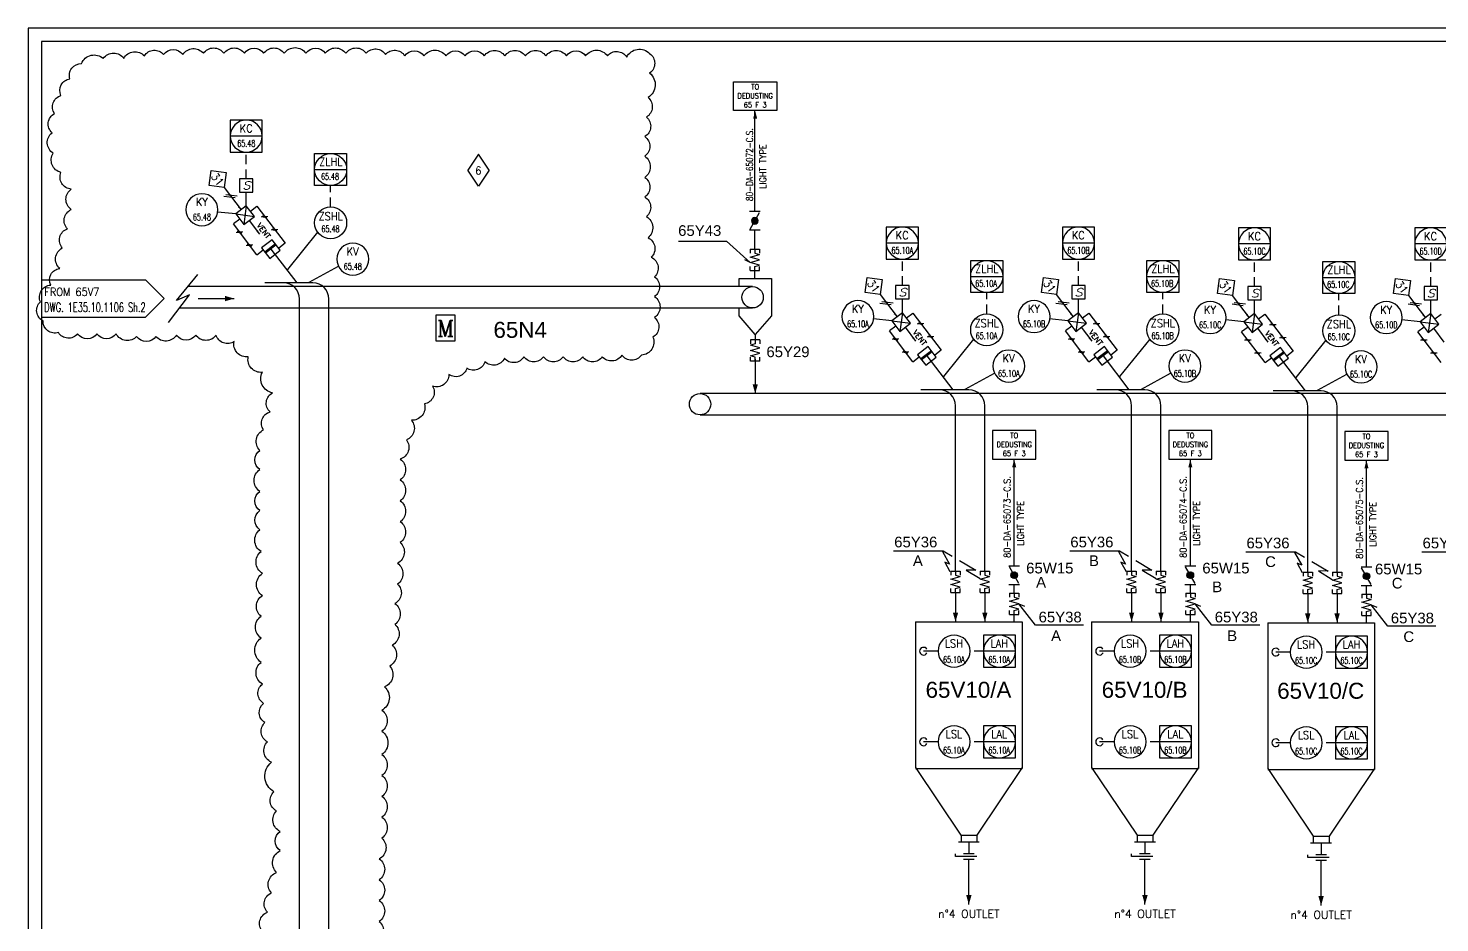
# Model space of a CAD drawing. Extents: x 128 to 230, y 0 to 68.
# Drawn here: x 128.5 to 181.4, y 34.2 to 67.7 of the extents above; entities that cross this region are included whole.
import ezdxf
from ezdxf.enums import TextEntityAlignment as Align

# ---------------------------------------------------------------- set-up
doc = ezdxf.new("R2010")
doc.units = 0
doc.header["$LTSCALE"] = 0.5
doc.header["$MEASUREMENT"] = 0
doc.linetypes.add('TRATT2', pattern=[1.1, 0.7, -0.4])
doc.layers.get('0').update_dxf_attribs({"linetype": 'CONTINUOUS'})
for name, color, linetype in [('GREEN', 92, 'CONTINUOUS'), ('NUVOLA', 6, 'CONTINUOUS'), ('RED', 1, 'CONTINUOUS'), ('S', 7, 'CONTINUOUS'), ('TRATT2', 5, 'TRATT2'), ('Y', 92, 'CONTINUOUS')]:
    doc.layers.add(name, color=color, linetype=linetype)
doc.styles.add('A6', font='arial.ttf', dxfattribs={"height": 0.6})
doc.styles.add('C3', font='COMPLEX', dxfattribs={"height": 0.3})
doc.styles.add('C6', font='COMPLEX', dxfattribs={"height": 0.6})
doc.styles.add('S', font='ITALIC', dxfattribs={"height": 6})
doc.styles.add('S15', font='SIMPLEX', dxfattribs={"width": 0.9, "height": 0.15})
doc.styles.add('S2', font='SIMPLEX', dxfattribs={"height": 0.2})
doc.styles.add('S25', font='SIMPLEX', dxfattribs={"width": 0.9, "height": 0.25})
doc.styles.add('S25S', font='SIMPLEX', dxfattribs={"width": 0.7, "height": 0.25})
doc.styles.add('S2S', font='SIMPLEX', dxfattribs={"width": 0.7, "height": 0.2})
doc.styles.add('S3', font='SIMPLEX', dxfattribs={"width": 0.9, "height": 0.3})
doc.styles.add('S35S', font='SIMPLEX', dxfattribs={"width": 0.6, "height": 0.35})

# ---------------------------------------------------------------- blocks, each defined once
blk = doc.blocks.new('STRUM0')
blk.add_circle((0, 0), 0.6)
at = {"style": 'S3', "width": 0.9}
blk.add_attdef('2', text='', height=0.3, dxfattribs=at).set_placement((0.005, 0.139), align=Align.CENTER)
at = {"layer": 'S', "style": 'S25', "width": 0.9}
blk.add_attdef('1', text='', height=0.25, dxfattribs=at).set_placement((0.005, -0.436), align=Align.CENTER)
blk = doc.blocks.new('STRUMC')
blk.add_line((-0.6, 0), (0.6, 0))
blk.add_lwpolyline([(-0.6, 0.6), (0.6, 0.6), (0.6, -0.6), (-0.6, -0.6), (-0.6, 0.6)])
blk.add_circle((0, 0), 0.6)
at = {"style": 'S2'}
for tag, p in [('3', (0.8, 0.4)), ('4', (0.8, 0.1))]:
    blk.add_attdef(tag, p, '', height=0.2, dxfattribs=at)
at = {"style": 'S3', "width": 0.9}
blk.add_attdef('2', text='', height=0.3, dxfattribs=at).set_placement((0.005, 0.139), align=Align.CENTER)
at = {"layer": 'S', "style": 'S25', "width": 0.9}
blk.add_attdef('1', text='', height=0.25, dxfattribs=at).set_placement((0.005, -0.436), align=Align.CENTER)
blk = doc.blocks.new('NOMEN', base_point=(35, 22))
for p, q in [((35, 22.8), (34.6, 22.4)), ((35.4, 22.4), (35, 22.8)), ((34.6, 22.4), (35, 22)), ((35, 22), (35.4, 22.4))]:
    blk.add_line(p, q)
at = {"style": 'S3', "width": 0.9}
blk.add_attdef('1', text='', height=0.3, dxfattribs=at).set_placement((35, 22.236), align=Align.CENTER)
blk = doc.blocks.new('COMPNEU', base_point=(32.45, 18.2))
for p, q in [((32.6, 18.35), (32.3, 18.05)), ((32.7, 18.35), (32.4, 18.05))]:
    blk.add_line(p, q)
blk = doc.blocks.new('FRECC1', base_point=(50.2, 51.5))
blk.add_solid([(50.2, 51.5), (50.5, 51.575), (50.5, 51.425)])
blk = doc.blocks.new('PRESA', base_point=(1.75, 0.1))
for p, q in [((1.5, 0.1), (1.5, 0.6)), ((1.5, 0.6), (2, 0.6)), ((2, 0.6), (2, 0.1)), ((2, 0.1), (1.5, 0.1))]:
    blk.add_line(p, q)
at = {"style": 'S', "width": 1.2}
blk.add_attdef('1', text='', height=0.3, dxfattribs=at).set_placement((1.75, 0.2), align=Align.CENTER)
blk = doc.blocks.new('FRECC2', base_point=(19.5, 44))
at = {"layer": 'RED'}
blk.add_solid([(19.5, 44), (19.85, 44.1), (19.85, 43.9)], dxfattribs=at)
blk = doc.blocks.new('*X5')
for p, q in [((12.778, 29.501), (12.903, 29.626)), ((12.782, 29.47), (12.934, 29.622)), ((12.786, 29.544), (12.86, 29.618)), ((12.792, 29.444), (12.96, 29.612)), ((12.806, 29.423), (12.981, 29.598)), ((12.823, 29.405), (12.999, 29.581)), ((12.844, 29.391), (13.013, 29.56)), ((12.87, 29.38), (13.023, 29.534)), ((12.9, 29.376), (13.028, 29.504)), ((12.942, 29.382), (13.022, 29.462))]:
    blk.add_line(p, q)
blk = doc.blocks.new('B', base_point=(54.6, 16))
at = {"layer": 'S'}
for p, q in [((54.6, 16.2), (54.6, 15.8)), ((54.641, 15.822), (55.265, 16.18)), ((55.3, 16.2), (55.3, 15.8))]:
    blk.add_line(p, q, dxfattribs=at)
blk.add_circle((54.953, 16.001), 0.125, dxfattribs=at)
blk.add_blockref('*X5', (42.05, -13.5), dxfattribs=at)
at = {"layer": 'S', "style": 'S2S', "width": 0.7}
for p in [(54.95, 16.3), (54.95, 15.5)]:
    blk.add_attdef('B', text='', height=0.2, dxfattribs=at).set_placement(p, align=Align.CENTER)
blk = doc.blocks.new('FLESS', base_point=(26.3, 5.675))
for p, q in [((25.5, 5.85), (25.65, 5.85)), ((25.5, 5.5), (25.5, 5.85)), ((25.65, 5.675), (25.7, 5.85)), ((25.7, 5.85), (25.8, 5.5)), ((25.8, 5.5), (25.9, 5.85)), ((25.9, 5.85), (26, 5.5)), ((26, 5.5), (26.1, 5.85)), ((26.15, 5.675), (26.1, 5.85)), ((26.3, 5.85), (26.15, 5.85)), ((26.3, 5.5), (26.3, 5.85)), ((25.5, 5.675), (25.65, 5.675)), ((25.5, 5.5), (25.65, 5.5)), ((26.3, 5.675), (26.15, 5.675)), ((26.3, 5.5), (26.15, 5.5))]:
    blk.add_line(p, q)
blk = doc.blocks.new('STRUM', base_point=(33, 38))
blk.add_circle((33, 38), 0.6)
at = {"width": 0.9}
for tag, height, style, p in [('2', 0.3, 'S3', (33, 38.1)), ('1', 0.25, 'S25', (33, 37.6))]:
    blk.add_attdef(tag, text='', height=height, dxfattribs=dict(at, style=style)).set_placement(p, align=Align.CENTER)
blk = doc.blocks.new('LINEA')
at = {"layer": 'S', "style": 'S25', "width": 0.9}
blk.add_attdef('LINE', (0, 0.14), '', height=0.25, dxfattribs=at)
blk = doc.blocks.new('MOTOR', base_point=(11.35, 51))
for p, q in [((11, 52), (11.7, 52)), ((11, 51), (11, 52)), ((11.7, 52), (11.7, 51)), ((11.7, 51), (11, 51))]:
    blk.add_line(p, q)
at = {"style": 'C6'}
blk.add_text('M', height=0.6, dxfattribs=at).set_placement((11.351, 51.18), align=Align.CENTER)
blk = doc.blocks.new('LOSAND')
for p, q in [((-4.6, 0.7), (-0.7, 0.7)), ((-4.6, 0.7), (-4.6, -0.7)), ((-0.7, 0.7), (0, 0)), ((0, 0), (-0.7, -0.7)), ((-4.6, -0.7), (-0.7, -0.7))]:
    blk.add_line(p, q)
at = {"layer": 'S'}
for tag, p, height, style, width in [('3', (-4.5, 0.1), 0.35, 'S35S', 0.5), ('1', (-4.5, 0.1), 0.3, 'S3', 0.9), ('4', (-4.5, -0.5), 0.35, 'S35S', 0.5), ('2', (-4.5, -0.5), 0.3, 'S3', 0.9)]:
    blk.add_attdef(tag, p, '', height=height, dxfattribs=dict(at, style=style, width=width))
blk = doc.blocks.new('REV')
at = {"layer": 'Y'}
for p, q in [((0, 0.6), (-0.4, 0)), ((0.4, 0), (0, 0.6)), ((0, -0.6), (-0.4, 0)), ((0.4, 0), (0, -0.6))]:
    blk.add_line(p, q, dxfattribs=at)
at = {"layer": 'Y', "color": 0, "style": 'S3', "width": 0.9}
blk.add_attdef('REV', text='', height=0.3, dxfattribs=at).set_placement((0, -0.162), align=Align.CENTER)

msp = doc.modelspace()

# ---------------------------------------------------------------- linework, layer by layer
for p, q in [((229.665, 67.7), (128.457, 67.7)), ((128.457, 67.7), (128.457, 0)), ((155.688, 60.825), (155.688, 64.611)), ((135.795, 61.725), (136.432, 60.89)), ((136.63, 61.042), (136.63, 61.556)), ((136.63, 61.042), (136.233, 60.738)), ((136.63, 61.042), (136.536, 60.341)), ((136.934, 60.644), (136.63, 61.042)), ((136.782, 60.843), (137.02, 61.025)), ((137.02, 61.025), (138.082, 59.633)), ((136.233, 60.738), (135.548, 60.807)), ((136.384, 60.54), (136.146, 60.358)), ((137.025, 59.205), (136.146, 60.358)), ((136.233, 60.738), (136.934, 60.644)), ((136.233, 60.738), (136.536, 60.341)), ((136.536, 60.341), (136.934, 60.644)), ((136.735, 60.492), (137.129, 59.976)), ((139.304, 60.053), (138.173, 58.652)), ((155.692, 59.411), (155.688, 60.125)), ((137.025, 59.205), (137.264, 59.387)), ((137.601, 59.769), (137.203, 59.466)), ((137.203, 59.466), (137.506, 59.069)), ((137.722, 59.61), (137.324, 59.307)), ((137.752, 59.571), (137.355, 59.267)), ((137.506, 59.069), (137.904, 59.372)), ((137.553, 59.419), (138.524, 58.147)), ((137.904, 59.372), (137.601, 59.769)), ((138.082, 59.633), (137.843, 59.451)), ((138.987, 58.177), (140.082, 58.773)), ((134.011, 57.493), (134.813, 58.468)), ((155.692, 58.311), (155.692, 58.686)), ((133.71, 56.664), (134.495, 57.702)), ((134.495, 57.702), (134.011, 57.493)), ((160.38, 57.714), (161.016, 56.879)), ((166.98, 57.714), (167.616, 56.879)), ((173.58, 57.678), (174.216, 56.843)), ((180.18, 57.678), (180.816, 56.843)), ((161.215, 57.031), (161.215, 57.545)), ((167.815, 57.031), (167.815, 57.545)), ((174.415, 56.995), (174.415, 57.509)), ((181.015, 56.995), (181.015, 57.509)), ((160.818, 56.728), (160.133, 56.796)), ((161.215, 57.031), (160.818, 56.728)), ((160.818, 56.728), (161.121, 56.33)), ((160.818, 56.728), (161.518, 56.633)), ((161.215, 57.031), (161.121, 56.33)), ((161.121, 56.33), (161.518, 56.633)), ((161.518, 56.633), (161.215, 57.031)), ((161.367, 56.832), (161.605, 57.014)), ((161.605, 57.014), (162.666, 55.622)), ((167.418, 56.728), (166.733, 56.796)), ((167.815, 57.031), (167.418, 56.728)), ((167.418, 56.728), (167.721, 56.33)), ((167.418, 56.728), (168.118, 56.633)), ((167.815, 57.031), (167.721, 56.33)), ((167.721, 56.33), (168.118, 56.633)), ((168.118, 56.633), (167.815, 57.031)), ((167.967, 56.832), (168.205, 57.014)), ((168.205, 57.014), (169.266, 55.622)), ((174.018, 56.692), (173.333, 56.76)), ((174.415, 56.995), (174.018, 56.692)), ((174.018, 56.692), (174.321, 56.294)), ((174.018, 56.692), (174.718, 56.597)), ((174.415, 56.995), (174.321, 56.294)), ((174.718, 56.597), (174.415, 56.995)), ((174.567, 56.796), (174.805, 56.978)), ((174.805, 56.978), (175.866, 55.587)), ((180.618, 56.692), (179.933, 56.76)), ((181.015, 56.995), (180.618, 56.692)), ((180.618, 56.692), (180.921, 56.294)), ((180.618, 56.692), (181.318, 56.597)), ((181.015, 56.995), (180.921, 56.294)), ((181.318, 56.597), (181.015, 56.995)), ((181.167, 56.796), (181.405, 56.978)), ((160.969, 56.529), (160.731, 56.347)), ((161.61, 55.194), (160.731, 56.347)), ((161.32, 56.482), (161.714, 55.965)), ((167.569, 56.529), (167.331, 56.347)), ((168.21, 55.194), (167.331, 56.347)), ((167.92, 56.482), (168.314, 55.965)), ((174.169, 56.493), (173.931, 56.311)), ((174.81, 55.158), (173.931, 56.311)), ((174.321, 56.294), (174.718, 56.597)), ((174.52, 56.446), (174.914, 55.929)), ((180.769, 56.493), (180.531, 56.311)), ((181.41, 55.158), (180.531, 56.311)), ((180.921, 56.294), (181.318, 56.597)), ((181.12, 56.446), (181.514, 55.929)), ((162.185, 55.759), (161.788, 55.455)), ((162.307, 55.6), (161.909, 55.296)), ((162.337, 55.56), (161.939, 55.257)), ((162.489, 55.361), (162.185, 55.759)), ((162.666, 55.622), (162.428, 55.441)), ((163.888, 56.042), (162.758, 54.641)), ((168.785, 55.759), (168.388, 55.455)), ((168.907, 55.6), (168.509, 55.296)), ((168.937, 55.56), (168.539, 55.257)), ((169.089, 55.361), (168.785, 55.759)), ((169.266, 55.622), (169.028, 55.441)), ((170.488, 56.042), (169.358, 54.641)), ((175.385, 55.723), (174.988, 55.419)), ((175.507, 55.564), (175.109, 55.26)), ((175.689, 55.325), (175.385, 55.723)), ((175.866, 55.587), (175.628, 55.405)), ((177.088, 56.006), (175.958, 54.605)), ((161.61, 55.194), (161.848, 55.376)), ((161.788, 55.455), (162.091, 55.058)), ((162.091, 55.058), (162.489, 55.361)), ((162.138, 55.408), (163.108, 54.136)), ((168.21, 55.194), (168.448, 55.376)), ((168.388, 55.455), (168.691, 55.058)), ((168.691, 55.058), (169.089, 55.361)), ((168.738, 55.408), (169.708, 54.136)), ((174.81, 55.158), (175.048, 55.34)), ((174.988, 55.419), (175.291, 55.022)), ((175.537, 55.524), (175.139, 55.221)), ((175.291, 55.022), (175.689, 55.325)), ((175.338, 55.372), (176.308, 54.1)), ((163.572, 54.166), (164.667, 54.762)), ((170.172, 54.166), (171.267, 54.762)), ((176.772, 54.13), (177.867, 54.726)), ((165.408, 47.536), (165.408, 51.536)), ((172.008, 47.536), (172.008, 51.536)), ((178.608, 47.5), (178.608, 51.5)), ((165.408, 46.516), (165.408, 46.836)), ((172.008, 46.516), (172.008, 46.836)), ((178.608, 46.48), (178.608, 46.8)), ((165.408, 45.416), (165.408, 45.791)), ((172.008, 45.416), (172.008, 45.791)), ((178.608, 45.38), (178.608, 45.755)), ((162.553, 44.336), (162.008, 44.336)), ((169.153, 44.336), (168.608, 44.336)), ((175.753, 44.3), (175.208, 44.3)), ((162.553, 40.936), (162.008, 40.936)), ((169.153, 40.936), (168.608, 40.936)), ((175.753, 40.9), (175.208, 40.9)), ((163.208, 36.636), (163.208, 36.736)), ((164.008, 36.636), (163.208, 36.636)), ((163.908, 36.736), (163.508, 36.736)), ((163.508, 36.536), (163.908, 36.536)), ((169.808, 36.636), (169.808, 36.736)), ((170.608, 36.636), (169.808, 36.636)), ((170.508, 36.736), (170.108, 36.736)), ((170.108, 36.536), (170.508, 36.536)), ((176.408, 36.6), (176.408, 36.7)), ((177.208, 36.6), (176.408, 36.6)), ((177.108, 36.7), (176.708, 36.7)), ((176.708, 36.5), (177.108, 36.5))]:
    msp.add_line(p, q)
for points in [[(152.826, 59.719), (154.626, 59.719), (155.517, 58.919), (155.31, 59.011)], [(160.889, 48.104), (162.748, 48.104), (163.085, 47.902)], [(162.715, 48.07), (162.984, 47.599), (162.807, 47.675), (163.001, 47.321)], [(163.36, 47.737), (163.968, 47.372), (163.607, 47.38), (164.128, 47.061)], [(167.489, 48.104), (169.348, 48.104), (169.685, 47.902)], [(169.315, 48.07), (169.584, 47.599), (169.407, 47.675), (169.601, 47.321)], [(169.96, 47.737), (170.568, 47.372), (170.207, 47.38), (170.728, 47.061)], [(174.089, 48.068), (175.948, 48.068), (176.285, 47.866)], [(175.915, 48.034), (176.184, 47.563), (176.007, 47.639), (176.201, 47.286)], [(176.56, 47.701), (177.168, 47.336), (176.807, 47.344), (177.328, 47.025)], [(180.689, 48.068), (182.548, 48.068), (182.885, 47.866)], [(168.008, 45.316), (166.208, 45.316), (165.583, 46.116), (165.791, 46.025)], [(174.608, 45.316), (172.808, 45.316), (172.183, 46.116), (172.391, 46.025)], [(181.208, 45.28), (179.408, 45.28), (178.783, 46.08), (178.991, 45.989)]]:
    msp.add_lwpolyline(points)
for centre in [(162.008, 44.336), (168.608, 44.336), (175.208, 44.3), (162.008, 40.936), (168.608, 40.936), (175.208, 40.9)]:
    msp.add_arc(centre, 0.145, 28.9364, 333.1902)
at = {"layer": 'GREEN'}
for p, q in [((155.102, 58.311), (156.307, 58.311)), ((155.102, 58.011), (155.102, 58.311)), ((156.307, 58.311), (156.307, 56.915)), ((155.602, 58.011), (134.436, 58.011)), ((134.124, 57.211), (155.602, 57.211)), ((155.098, 56.915), (155.098, 57.211)), ((155.702, 56.211), (155.098, 56.915)), ((156.307, 56.915), (155.702, 56.211)), ((223.008, 54), (153.634, 54)), ((153.634, 53.2), (223.008, 53.2)), ((164.1, 37.176), (163.317, 37.176)), ((163.417, 37.435), (164.007, 37.435)), ((164.007, 37.435), (164.007, 37.176)), ((170.7, 37.176), (169.917, 37.176)), ((170.017, 37.435), (170.607, 37.435)), ((170.607, 37.435), (170.607, 37.176)), ((177.3, 37.14), (176.517, 37.14)), ((176.617, 37.399), (177.207, 37.399)), ((177.207, 37.399), (177.207, 37.14))]:
    msp.add_line(p, q, dxfattribs=at)
at = {"layer": 'GREEN', "linetype": 'Continuous'}
for p, q in [((161.708, 45.436), (165.708, 45.436)), ((161.708, 45.436), (161.708, 39.972)), ((165.708, 45.436), (165.708, 39.936)), ((168.308, 45.436), (172.308, 45.436)), ((168.308, 45.436), (168.308, 39.972)), ((172.308, 45.436), (172.308, 39.936)), ((174.908, 45.4), (178.908, 45.4)), ((174.908, 45.4), (174.908, 39.936)), ((178.908, 45.4), (178.908, 39.9)), ((161.708, 39.972), (163.41, 37.435)), ((161.708, 39.936), (165.708, 39.936)), ((165.708, 39.972), (164.007, 37.435)), ((168.308, 39.972), (170.01, 37.435)), ((168.308, 39.936), (172.308, 39.936)), ((172.308, 39.972), (170.607, 37.435)), ((174.908, 39.936), (176.61, 37.399)), ((174.908, 39.9), (178.908, 39.9)), ((178.908, 39.936), (177.207, 37.399)), ((163.417, 37.436), (163.417, 37.176)), ((170.017, 37.436), (170.017, 37.176)), ((176.617, 37.4), (176.617, 37.14))]:
    msp.add_line(p, q, dxfattribs=at)
at = {"layer": 'GREEN'}
for centre in [(155.602, 57.611), (153.634, 53.6)]:
    msp.add_circle(centre, 0.4, dxfattribs=at)
at = {"layer": 'NUVOLA'}
msp.add_lwpolyline([(137.231, 33.829, -0.520567), (137.423, 34.55, -0.520567), (137.423, 34.55, -0.520567), (137.568, 35.271, -0.520567), (137.568, 35.271, -0.520567), (137.76, 36.039, -0.520567), (137.76, 36.039, -0.520567), (137.904, 36.856, -0.520567), (137.904, 36.856, -0.520567), (137.904, 37.576, -0.520567), (137.904, 37.576, -0.520567), (137.76, 38.345, -0.520567), (137.76, 38.345, -0.520567), (137.664, 39.066, -0.520567), (137.664, 39.066, -0.520567), (137.568, 40.171, -0.520567), (137.568, 40.171, -0.520567), (137.423, 40.939, -0.520567), (137.423, 40.939, -0.520567), (137.327, 41.66, -0.520567), (137.327, 41.66, -0.520567), (137.279, 42.38, -0.520567), (137.279, 42.38, -0.520567), (137.231, 43.101, -0.520567), (137.231, 43.101, -0.520567), (137.183, 43.918, -0.520567), (137.183, 43.918, -0.520567), (137.183, 44.83, -0.520567), (137.183, 44.83, -0.520567), (137.183, 45.647, -0.520567), (137.183, 45.647, -0.520567), (137.231, 46.416, -0.520567), (137.231, 46.416, -0.520567), (137.232, 47.256, -0.520567), (137.232, 47.256, -0.520567), (137.184, 48.072, -0.520567), (137.184, 48.072, -0.520567), (137.136, 48.889, -0.520567), (137.136, 48.889, -0.520567), (137.136, 49.61, -0.520567), (137.136, 49.61, -0.520567), (137.136, 50.33, -0.520567), (137.136, 50.33, -0.520567), (137.136, 51.147, -0.520567), (137.136, 51.147, -0.520567), (137.136, 51.868, -0.520567), (137.136, 51.868, -0.520567), (137.28, 52.636, -0.520567), (137.28, 52.636, -0.520567), (137.521, 53.309, -0.520567), (137.521, 53.309, -0.520567), (137.617, 54.029, -0.520567), (137.617, 54.029, -0.520567), (137.232, 54.798, -0.520567), (137.232, 54.798, -0.520567), (136.704, 55.374, -0.520567), (136.704, 55.374, -0.520567), (136.175, 55.951, -0.520567), (136.175, 55.951, -0.520567), (135.502, 56.191, -0.520567), (135.502, 56.191, -0.520567), (134.733, 56.191, -0.520567), (134.733, 56.191, -0.520567), (134.012, 56.191, -0.520567), (134.012, 56.191, -0.520567), (133.242, 56.143, -0.520567), (133.242, 56.143, -0.520567), (132.521, 56.143, -0.520567), (132.521, 56.143, -0.520567), (131.752, 56.239, -0.520567), (131.752, 56.239, -0.520567), (131.031, 56.239, -0.520567), (131.031, 56.239, -0.520567), (130.31, 56.239, -0.520567), (130.31, 56.239, -0.520567), (129.589, 56.287, -0.520567), (129.589, 56.287, -0.520567), (129.012, 56.719, -0.520567), (129.012, 56.719, -0.520567), (128.916, 57.44, -0.520567), (128.916, 57.44, -0.520567), (129.301, 58.064, -0.520567), (129.301, 58.064, -0.520567), (129.637, 58.689, -0.520567), (129.637, 58.689, -0.520567), (129.733, 59.458, -0.520567), (129.733, 59.458, -0.520567), (129.926, 60.178, -0.520567), (129.926, 60.178, -0.520567), (130.07, 60.899, -0.520567), (130.07, 60.899, -0.520567), (130.07, 61.667, -0.520567), (130.07, 61.667, -0.520567), (129.685, 62.292, -0.520567), (129.685, 62.292, -0.520567), (129.397, 63.012, -0.520567), (129.397, 63.012, -0.520567), (129.349, 63.781, -0.520567), (129.349, 63.781, -0.520567), (129.445, 64.502, -0.520567), (129.445, 64.502, -0.520567), (129.685, 65.174, -0.520567), (129.685, 65.174, -0.520567), (130.022, 65.799, -0.520567), (130.022, 65.799, -0.520567), (130.454, 66.375, -0.520567), (130.454, 66.375, -0.520567), (131.272, 66.567, -0.520567), (131.272, 66.567, -0.520567), (132.041, 66.567, -0.520567), (132.041, 66.567, -0.520567), (132.81, 66.663, -0.520567), (132.81, 66.663, -0.520567), (133.531, 66.711, -0.520567), (133.531, 66.711, -0.520567), (134.252, 66.711, -0.520567), (134.252, 66.711, -0.520567), (135.021, 66.759, -0.520567), (135.021, 66.759, -0.520567), (135.79, 66.759, -0.520567), (135.79, 66.759, -0.520567), (136.559, 66.759, -0.520567), (136.559, 66.759, -0.520567), (137.28, 66.759, -0.520567), (137.28, 66.759, -0.520567), (138.05, 66.759, -0.520567), (138.05, 66.759, -0.520567), (138.867, 66.759, -0.520567), (138.867, 66.759, -0.520567), (139.588, 66.759, -0.520567), (139.588, 66.759, -0.520567), (140.357, 66.759, -0.520567), (140.357, 66.759, -0.520567), (141.126, 66.759, -0.520567), (141.126, 66.759, -0.520567), (141.847, 66.711, -0.520567), (141.847, 66.711, -0.520567), (142.568, 66.663, -0.520567), (142.568, 66.663, -0.520567), (143.289, 66.663, -0.520567), (143.289, 66.663, -0.520567), (144.107, 66.663, -0.520567), (144.107, 66.663, -0.520567), (144.828, 66.663, -0.520567), (144.828, 66.663, -0.520567), (145.549, 66.663, -0.520567), (145.549, 66.663, -0.520567), (146.318, 66.663, -0.520567), (146.318, 66.663, -0.520567), (147.087, 66.663, -0.520567), (147.087, 66.663, -0.520567), (147.856, 66.663, -0.520567), (147.856, 66.663, -0.520567), (148.625, 66.663, -0.520567), (148.625, 66.663, -0.520567), (149.346, 66.663, -0.520567), (149.346, 66.663, -0.520567), (150.163, 66.663, -0.520567), (150.163, 66.663, -0.520567), (150.885, 66.615, -0.520567), (150.885, 66.615, -0.520567), (151.746, 66.75, -0.520567), (151.746, 66.017, -0.520567), (151.746, 66.017, -0.520567), (151.684, 65.1, -0.520567), (151.684, 65.1, -0.520567), (151.623, 64.366, -0.520567), (151.623, 64.366, -0.520567), (151.562, 63.633, -0.520567), (151.562, 63.633, -0.520567), (151.562, 62.899, -0.520567), (151.562, 62.899, -0.520567), (151.562, 62.105, -0.520567), (151.562, 62.105, -0.520567), (151.562, 61.371, -0.520567), (151.562, 61.371, -0.520567), (151.623, 60.638, -0.520567), (151.623, 60.638, -0.520567), (151.684, 59.843, -0.520567), (151.684, 59.843, -0.520567), (151.807, 59.11, -0.520567), (151.807, 59.11, -0.520567), (151.929, 58.376, -0.520567), (151.929, 58.376, -0.520567), (151.929, 57.642, -0.520567), (151.929, 57.642, -0.520567), (151.929, 56.848, -0.520567), (151.929, 56.848, -0.520567), (151.868, 56.114, -0.520567), (151.868, 56.114, -0.520567), (151.44, 55.442, -0.520567), (151.44, 55.442, -0.520567), (150.706, 55.442, -0.520567), (150.706, 55.442, -0.520567), (149.972, 55.381, -0.520567), (149.972, 55.381, -0.520567), (149.238, 55.381, -0.520567), (149.238, 55.381, -0.520567), (148.504, 55.381, -0.520567), (148.504, 55.381, -0.520567), (147.77, 55.381, -0.520567), (147.77, 55.381, -0.520567), (147.036, 55.381, -0.520567), (147.036, 55.381, -0.520567), (146.302, 55.32, -0.520567), (146.302, 55.32, -0.520567), (145.568, 55.197, -0.520567), (145.568, 55.197, -0.520567), (144.895, 54.953, -0.520567), (144.895, 54.953, -0.520567), (144.222, 54.708, -0.520567), (144.222, 54.708, -0.520567), (143.61, 54.28, -0.520567), (143.61, 54.28, -0.520567), (143.304, 53.608, -0.520567), (143.304, 53.608, -0.520567), (142.815, 52.997, -0.520567), (142.815, 52.997, -0.520567), (142.631, 52.263, -0.520567), (142.631, 52.263, -0.520567), (142.395, 51.541, -0.520567), (142.395, 51.541, -0.520567), (142.395, 50.759, -0.520567), (142.395, 50.759, -0.520567), (142.395, 49.977, -0.520567), (142.395, 49.977, -0.520567), (142.395, 49.195, -0.520567), (142.395, 49.195, -0.520567), (142.395, 48.413, -0.520567), (142.395, 48.413, -0.520567), (142.297, 47.631, -0.520567), (142.297, 47.631, -0.520567), (142.297, 46.849, -0.520567), (142.297, 46.849, -0.520567), (142.198, 46.126, -0.520567), (142.198, 46.126, -0.520567), (142.198, 45.344, -0.520567), (142.198, 45.344, -0.520567), (142.101, 44.562, -0.520567), (142.101, 44.562, -0.520567), (142.003, 43.78, -0.520567), (142.003, 43.78, -0.520567), (141.807, 42.998, -0.520567), (141.807, 42.998, -0.520567), (141.709, 42.119, -0.520567), (141.709, 42.119, -0.520567), (141.709, 41.337, -0.520567), (141.709, 41.337, -0.520567), (141.709, 40.457, -0.520567), (141.709, 40.457, -0.520567), (141.709, 39.675, -0.520567), (141.709, 39.675, -0.520567), (141.709, 38.893, -0.520567), (141.709, 38.893, -0.520567), (141.709, 38.111, -0.520567), (141.709, 38.111, -0.520567), (141.709, 37.329, -0.520567), (141.709, 37.329, -0.520567), (141.612, 36.547, -0.520567), (141.612, 36.547, -0.520567), (141.612, 35.765, -0.520567), (141.612, 35.765, -0.520567), (141.612, 34.984, -0.520567), (141.612, 34.984, -0.520567), (141.612, 34.202, -0.520567), (141.612, 34.202, -0.520567), (141.514, 33.42, -0.520567)], format="xyb", dxfattribs=at)
at = {"layer": 'RED'}
for p, q in [((229.165, 67.2), (128.957, 67.2)), ((128.957, 67.2), (128.957, 0.5)), ((139.124, 58.147), (137.324, 58.147)), ((134.822, 57.56), (136.181, 57.56)), ((138.624, 24.2), (138.624, 57.547)), ((139.724, 24.2), (139.724, 57.547)), ((155.702, 56.211), (155.702, 56.011)), ((155.702, 55.286), (155.702, 54)), ((163.708, 54.136), (161.908, 54.136)), ((170.308, 54.136), (168.508, 54.136)), ((176.908, 54.1), (175.108, 54.1)), ((163.208, 47.336), (163.208, 53.536)), ((164.308, 47.336), (164.308, 53.536)), ((169.808, 47.336), (169.808, 53.536)), ((170.908, 47.336), (170.908, 53.536)), ((176.408, 47.3), (176.408, 53.5)), ((177.508, 47.3), (177.508, 53.5)), ((163.208, 46.536), (163.208, 45.436)), ((164.308, 46.536), (164.308, 45.436)), ((169.808, 46.536), (169.808, 45.436)), ((170.908, 46.536), (170.908, 45.436)), ((176.408, 46.5), (176.408, 45.4)), ((177.508, 46.5), (177.508, 45.4)), ((163.708, 37.176), (163.708, 36.736)), ((170.308, 37.176), (170.308, 36.736)), ((176.908, 37.14), (176.908, 36.7)), ((163.708, 34.836), (163.708, 36.536)), ((170.308, 34.836), (170.308, 36.536)), ((176.908, 34.8), (176.908, 36.5))]:
    msp.add_line(p, q, dxfattribs=at)
for centre, start in [((138.024, 57.547), 0), ((139.124, 57.547), 0), ((162.608, 53.536), 360), ((163.708, 53.536), 0), ((169.208, 53.536), 360), ((170.308, 53.536), 0), ((175.808, 53.5), 360), ((176.908, 53.5), 0)]:
    msp.add_arc(centre, 0.6, start, 90, dxfattribs=at)
at = {"layer": 'S'}
for p, q in [((154.89, 64.611), (154.89, 65.691)), ((154.89, 65.691), (156.51, 65.691)), ((156.51, 65.691), (156.51, 64.611)), ((156.51, 64.611), (154.89, 64.611)), ((166.218, 52.616), (164.598, 52.616)), ((164.598, 52.616), (164.598, 51.536)), ((166.218, 51.536), (166.218, 52.616)), ((172.818, 52.616), (171.198, 52.616)), ((171.198, 52.616), (171.198, 51.536)), ((172.818, 51.536), (172.818, 52.616)), ((179.418, 52.58), (177.798, 52.58)), ((177.798, 52.58), (177.798, 51.5)), ((179.418, 51.5), (179.418, 52.58)), ((164.598, 51.536), (166.218, 51.536)), ((171.198, 51.536), (172.818, 51.536)), ((177.798, 51.5), (179.418, 51.5))]:
    msp.add_line(p, q, dxfattribs=at)
at = {"layer": 'TRATT2'}
for p, q in [((136.63, 62.056), (136.63, 63.055)), ((139.791, 60.999), (139.791, 61.799)), ((161.215, 58.045), (161.215, 59.044)), ((167.815, 58.045), (167.815, 59.044)), ((174.415, 58.009), (174.415, 59.008)), ((181.015, 58.009), (181.015, 59.008)), ((164.376, 56.988), (164.376, 57.788)), ((170.976, 56.988), (170.976, 57.788)), ((177.576, 56.952), (177.576, 57.752)), ((164.253, 44.336), (163.753, 44.336)), ((170.853, 44.336), (170.353, 44.336)), ((177.453, 44.3), (176.953, 44.3)), ((164.253, 40.936), (163.753, 40.936)), ((170.853, 40.936), (170.353, 40.936)), ((177.453, 40.9), (176.953, 40.9))]:
    msp.add_line(p, q, dxfattribs=at)

# ---------------------------------------------------------------- block references
for name, p, rotation in [('FRECC1', (155.7, 64.611), 270), ('FLESS', (155.702, 56.011), 90), ('B', (165.408, 46.836), 90), ('B', (172.008, 46.836), 90), ('B', (178.608, 46.8), 90), ('FRECC2', (163.708, 34.836), 90), ('FRECC2', (170.308, 34.836), 90), ('FRECC2', (176.908, 34.8), 90)]:
    msp.add_blockref(name, p, dxfattribs=dict(rotation=rotation))
ref = msp.add_blockref('STRUMC', (136.63, 63.655), dxfattribs=dict(xscale=-1))
ref.add_attrib('2', 'KC', dxfattribs={"height": 0.3, "style": 'S3', "width": 0.9}).set_placement((136.625, 63.794), align=Align.CENTER)
ref.add_attrib('1', '65.48', dxfattribs={"layer": 'S', "height": 0.25, "style": 'S25S', "width": 0.7}).set_placement((136.63, 63.255), align=Align.CENTER)
ref = msp.add_blockref('LINEA', (155.756, 61.217), dxfattribs=dict(rotation=90))
ref.add_attrib('LINE', '80-DA-65072-C.S.', (155.617, 61.217), dxfattribs={"layer": 'S', "height": 0.25, "rotation": 90, "style": 'S25', "width": 0.8})
ref = msp.add_blockref('STRUMC', (139.791, 62.399))
ref.add_attrib('2', 'ZLHL', dxfattribs={"height": 0.3, "style": 'S3', "width": 0.9}).set_placement((139.797, 62.538), align=Align.CENTER)
ref.add_attrib('1', '65.48', dxfattribs={"layer": 'S', "height": 0.25, "style": 'S25S', "width": 0.7}).set_placement((139.768, 62.013), align=Align.CENTER)
msp.add_blockref('REV', (145.326, 62.372)).add_auto_attribs({'REV': '6'})
at = {"rotation": 90}
for p, values in [((156.256, 61.517), {'LINE': ' LIGHT TYPE'}), ((165.408, 47.836), {'LINE': '80-DA-65073-C.S.'}), ((172.008, 47.836), {'LINE': '80-DA-65074-C.S.'}), ((178.608, 47.8), {'LINE': '80-DA-65075-C.S.'}), ((165.908, 48.136), {'LINE': ' LIGHT TYPE'}), ((172.508, 48.136), {'LINE': ' LIGHT TYPE'}), ((179.108, 48.1), {'LINE': ' LIGHT TYPE'})]:
    msp.add_blockref('LINEA', p, dxfattribs=at).add_auto_attribs(values)
ref = msp.add_blockref('NOMEN', (135.242, 61.803), dxfattribs=dict(xscale=-1, rotation=307.3296406139495))
ref.add_attrib('1', '31', dxfattribs={"height": 0.3, "rotation": 307.3296, "style": 'S3', "width": 0.9}).set_placement((135.43, 61.946), align=Align.CENTER)
ref = msp.add_blockref('PRESA', (136.63, 61.556), dxfattribs=dict(xscale=-1))
ref.add_attrib('1', 'S', dxfattribs={"height": 0.3, "style": 'S', "width": 1.2}).set_placement((136.63, 61.656), align=Align.CENTER)
ref = msp.add_blockref('STRUM0', (134.967, 60.894), dxfattribs=dict(xscale=-1))
ref.add_attrib('2', 'KY', dxfattribs={"height": 0.3, "style": 'S3', "width": 0.9}).set_placement((134.962, 61.034), align=Align.CENTER)
ref.add_attrib('1', '65.48', dxfattribs={"layer": 'S', "height": 0.25, "style": 'S25S', "width": 0.7}).set_placement((134.967, 60.494), align=Align.CENTER)
at = {"yscale": 0.5, "zscale": 0.5}
for name, p, xscale, rotation in [('FRECC1', (136.432, 60.89), -0.4999999999999983, 307.3296406139498), ('COMPNEU', (137.332, 60.651), -0.4999999999999983, 37.32964061394927), ('COMPNEU', (136.395, 60.073), -0.4999999999999983, 37.32964061394927), ('FRECC1', (137.129, 59.976), -0.4999999999999983, 307.3296406139498), ('COMPNEU', (137.704, 60.163), -0.4999999999999983, 37.32964061394927), ('COMPNEU', (136.767, 59.585), -0.4999999999999983, 37.32964061394927), ('FRECC1', (161.016, 56.879), -0.5, 307.3296406139496), ('COMPNEU', (161.917, 56.64), -0.4999999999999996, 37.3296406139496), ('FRECC1', (167.616, 56.879), -0.5, 307.3296406139496), ('COMPNEU', (168.517, 56.64), -0.4999999999999996, 37.3296406139496), ('FRECC1', (174.216, 56.843), -0.5, 307.3296406139496), ('COMPNEU', (175.117, 56.604), -0.4999999999999996, 37.3296406139496), ('FRECC1', (180.816, 56.843), -0.5, 307.3296406139496), ('COMPNEU', (160.98, 56.063), -0.4999999999999996, 37.3296406139496), ('FRECC1', (161.714, 55.965), -0.5, 307.3296406139496), ('COMPNEU', (162.289, 56.152), -0.4999999999999996, 37.3296406139496), ('COMPNEU', (167.58, 56.063), -0.4999999999999996, 37.3296406139496), ('FRECC1', (168.314, 55.965), -0.5, 307.3296406139496), ('COMPNEU', (168.889, 56.152), -0.4999999999999996, 37.3296406139496), ('COMPNEU', (174.18, 56.027), -0.4999999999999996, 37.3296406139496), ('COMPNEU', (175.489, 56.116), -0.4999999999999996, 37.3296406139496), ('COMPNEU', (180.78, 56.027), -0.4999999999999996, 37.3296406139496), ('COMPNEU', (161.352, 55.575), -0.4999999999999996, 37.3296406139496), ('COMPNEU', (167.952, 55.575), -0.4999999999999996, 37.3296406139496), ('COMPNEU', (174.552, 55.539), -0.4999999999999996, 37.3296406139496), ('FRECC1', (174.914, 55.929), -0.5, 307.3296406139496), ('COMPNEU', (181.152, 55.539), -0.4999999999999996, 37.3296406139496)]:
    msp.add_blockref(name, p, dxfattribs=dict(at, xscale=xscale, rotation=rotation))
ref = msp.add_blockref('STRUM', (139.791, 60.399))
ref.add_attrib('2', 'ZSHL', dxfattribs={"height": 0.3, "style": 'S3', "width": 0.9}).set_placement((139.791, 60.499), align=Align.CENTER)
ref.add_attrib('1', '65.48', dxfattribs={"layer": 'S', "height": 0.25, "style": 'S25S', "width": 0.7}).set_placement((139.784, 60.051), align=Align.CENTER)
at = {"xscale": -1}
for name, p, rotation in [('B', (155.688, 60.125), 270), ('FLESS', (155.692, 59.411), 270), ('FRECC2', (155.702, 54), 270), ('FRECC1', (165.408, 51.536), 90), ('FRECC1', (172.008, 51.536), 90), ('FRECC1', (178.608, 51.5), 90), ('FLESS', (163.208, 47.336), 270), ('FLESS', (164.308, 47.336), 270), ('FLESS', (169.808, 47.336), 270), ('FLESS', (170.908, 47.336), 270), ('FLESS', (176.408, 47.3), 270), ('FLESS', (177.508, 47.3), 270), ('FLESS', (165.408, 46.516), 270), ('FLESS', (172.008, 46.516), 270), ('FLESS', (178.608, 46.48), 270), ('FRECC2', (163.208, 45.436), 270), ('FRECC2', (164.308, 45.436), 270), ('FRECC2', (169.808, 45.436), 270), ('FRECC2', (170.908, 45.436), 270), ('FRECC2', (176.408, 45.4), 270), ('FRECC2', (177.508, 45.4), 270)]:
    msp.add_blockref(name, p, dxfattribs=dict(at, rotation=rotation))
ref = msp.add_blockref('STRUMC', (161.215, 59.644), dxfattribs=dict(xscale=-1))
ref.add_attrib('2', 'KC', dxfattribs={"height": 0.3, "style": 'S3', "width": 0.9}).set_placement((161.21, 59.784), align=Align.CENTER)
ref.add_attrib('1', '65.10A', dxfattribs={"layer": 'S', "height": 0.25, "style": 'S25S', "width": 0.7}).set_placement((161.215, 59.244), align=Align.CENTER)
ref = msp.add_blockref('STRUMC', (167.815, 59.644), dxfattribs=dict(xscale=-1))
ref.add_attrib('2', 'KC', dxfattribs={"height": 0.3, "style": 'S3', "width": 0.9}).set_placement((167.81, 59.784), align=Align.CENTER)
ref.add_attrib('1', '65.10B', dxfattribs={"layer": 'S', "height": 0.25, "style": 'S25S', "width": 0.7}).set_placement((167.815, 59.244), align=Align.CENTER)
ref = msp.add_blockref('STRUMC', (174.415, 59.608), dxfattribs=dict(xscale=-1))
ref.add_attrib('2', 'KC', dxfattribs={"height": 0.3, "style": 'S3', "width": 0.9}).set_placement((174.41, 59.748), align=Align.CENTER)
ref.add_attrib('1', '65.10C', dxfattribs={"layer": 'S', "height": 0.25, "style": 'S25S', "width": 0.7}).set_placement((174.415, 59.208), align=Align.CENTER)
ref = msp.add_blockref('STRUMC', (181.015, 59.608), dxfattribs=dict(xscale=-1))
ref.add_attrib('2', 'KC', dxfattribs={"height": 0.3, "style": 'S3', "width": 0.9}).set_placement((181.01, 59.748), align=Align.CENTER)
ref.add_attrib('1', '65.10D', dxfattribs={"layer": 'S', "height": 0.25, "style": 'S25S', "width": 0.7}).set_placement((181.015, 59.208), align=Align.CENTER)
ref = msp.add_blockref('STRUM0', (140.621, 59.041), dxfattribs=dict(xscale=-1))
ref.add_attrib('2', 'KV', dxfattribs={"height": 0.3, "style": 'S3', "width": 0.9}).set_placement((140.616, 59.181), align=Align.CENTER)
ref.add_attrib('1', '65.48', dxfattribs={"layer": 'S', "height": 0.25, "style": 'S25S', "width": 0.7}).set_placement((140.621, 58.641), align=Align.CENTER)
ref = msp.add_blockref('STRUMC', (164.376, 58.388))
ref.add_attrib('2', 'ZLHL', dxfattribs={"height": 0.3, "style": 'S3', "width": 0.9}).set_placement((164.381, 58.527), align=Align.CENTER)
ref.add_attrib('1', '65.10A', dxfattribs={"layer": 'S', "height": 0.25, "style": 'S25S', "width": 0.7}).set_placement((164.353, 58.002), align=Align.CENTER)
ref = msp.add_blockref('STRUMC', (170.976, 58.388))
ref.add_attrib('2', 'ZLHL', dxfattribs={"height": 0.3, "style": 'S3', "width": 0.9}).set_placement((170.981, 58.527), align=Align.CENTER)
ref.add_attrib('1', '65.10B', dxfattribs={"layer": 'S', "height": 0.25, "style": 'S25S', "width": 0.7}).set_placement((170.953, 58.002), align=Align.CENTER)
ref = msp.add_blockref('STRUMC', (177.576, 58.352))
ref.add_attrib('2', 'ZLHL', dxfattribs={"height": 0.3, "style": 'S3', "width": 0.9}).set_placement((177.581, 58.492), align=Align.CENTER)
ref.add_attrib('1', '65.10C', dxfattribs={"layer": 'S', "height": 0.25, "style": 'S25S', "width": 0.7}).set_placement((177.553, 57.966), align=Align.CENTER)
ref = msp.add_blockref('LOSAND', (133.557, 57.56))
ref.add_attrib('3', 'FROM 65V7', (129.057, 57.66), dxfattribs={"layer": 'S', "height": 0.3, "style": 'S3', "width": 0.9})
ref.add_attrib('4', 'DWG. 1E35.10.1106 Sh.2', (129.057, 57.06), dxfattribs={"layer": 'S', "height": 0.35, "style": 'S35S', "width": 0.64})
ref = msp.add_blockref('NOMEN', (159.827, 57.792), dxfattribs=dict(xscale=-1, rotation=307.3296406139496))
ref.add_attrib('1', '31', dxfattribs={"height": 0.3, "rotation": 307.3296, "style": 'S3', "width": 0.9}).set_placement((160.015, 57.935), align=Align.CENTER)
ref = msp.add_blockref('NOMEN', (166.427, 57.792), dxfattribs=dict(xscale=-1, rotation=307.3296406139496))
ref.add_attrib('1', '31', dxfattribs={"height": 0.3, "rotation": 307.3296, "style": 'S3', "width": 0.9}).set_placement((166.615, 57.935), align=Align.CENTER)
ref = msp.add_blockref('NOMEN', (173.027, 57.756), dxfattribs=dict(xscale=-1, rotation=307.3296406139496))
ref.add_attrib('1', '31', dxfattribs={"height": 0.3, "rotation": 307.3296, "style": 'S3', "width": 0.9}).set_placement((173.215, 57.899), align=Align.CENTER)
ref = msp.add_blockref('NOMEN', (179.627, 57.756), dxfattribs=dict(xscale=-1, rotation=307.3296406139496))
ref.add_attrib('1', '31', dxfattribs={"height": 0.3, "rotation": 307.3296, "style": 'S3', "width": 0.9}).set_placement((179.815, 57.899), align=Align.CENTER)
msp.add_blockref('FRECC2', (136.181, 57.56), dxfattribs=at)
ref = msp.add_blockref('PRESA', (161.215, 57.545), dxfattribs=dict(xscale=-1))
ref.add_attrib('1', 'S', dxfattribs={"height": 0.3, "style": 'S', "width": 1.2}).set_placement((161.215, 57.645), align=Align.CENTER)
ref = msp.add_blockref('PRESA', (167.815, 57.545), dxfattribs=dict(xscale=-1))
ref.add_attrib('1', 'S', dxfattribs={"height": 0.3, "style": 'S', "width": 1.2}).set_placement((167.815, 57.645), align=Align.CENTER)
ref = msp.add_blockref('PRESA', (174.415, 57.509), dxfattribs=dict(xscale=-1))
ref.add_attrib('1', 'S', dxfattribs={"height": 0.3, "style": 'S', "width": 1.2}).set_placement((174.415, 57.609), align=Align.CENTER)
ref = msp.add_blockref('PRESA', (181.015, 57.509), dxfattribs=dict(xscale=-1))
ref.add_attrib('1', 'S', dxfattribs={"height": 0.3, "style": 'S', "width": 1.2}).set_placement((181.015, 57.609), align=Align.CENTER)
ref = msp.add_blockref('STRUM0', (159.552, 56.883), dxfattribs=dict(xscale=-1))
ref.add_attrib('2', 'KY', dxfattribs={"height": 0.3, "style": 'S3', "width": 0.9}).set_placement((159.547, 57.023), align=Align.CENTER)
ref.add_attrib('1', '65.10A', dxfattribs={"layer": 'S', "height": 0.25, "style": 'S25S', "width": 0.7}).set_placement((159.552, 56.483), align=Align.CENTER)
ref = msp.add_blockref('STRUM0', (166.152, 56.883), dxfattribs=dict(xscale=-1))
ref.add_attrib('2', 'KY', dxfattribs={"height": 0.3, "style": 'S3', "width": 0.9}).set_placement((166.147, 57.023), align=Align.CENTER)
ref.add_attrib('1', '65.10B', dxfattribs={"layer": 'S', "height": 0.25, "style": 'S25S', "width": 0.7}).set_placement((166.152, 56.483), align=Align.CENTER)
ref = msp.add_blockref('STRUM0', (172.752, 56.847), dxfattribs=dict(xscale=-1))
ref.add_attrib('2', 'KY', dxfattribs={"height": 0.3, "style": 'S3', "width": 0.9}).set_placement((172.747, 56.987), align=Align.CENTER)
ref.add_attrib('1', '65.10C', dxfattribs={"layer": 'S', "height": 0.25, "style": 'S25S', "width": 0.7}).set_placement((172.752, 56.447), align=Align.CENTER)
ref = msp.add_blockref('STRUM0', (179.352, 56.847), dxfattribs=dict(xscale=-1))
ref.add_attrib('2', 'KY', dxfattribs={"height": 0.3, "style": 'S3', "width": 0.9}).set_placement((179.347, 56.987), align=Align.CENTER)
ref.add_attrib('1', '65.10D', dxfattribs={"layer": 'S', "height": 0.25, "style": 'S25S', "width": 0.7}).set_placement((179.352, 56.447), align=Align.CENTER)
ref = msp.add_blockref('STRUM', (164.376, 56.388))
ref.add_attrib('2', 'ZSHL', dxfattribs={"height": 0.3, "style": 'S3', "width": 0.9}).set_placement((164.376, 56.488), align=Align.CENTER)
ref.add_attrib('1', '65.10A', dxfattribs={"layer": 'S', "height": 0.25, "style": 'S25S', "width": 0.7}).set_placement((164.369, 56.04), align=Align.CENTER)
ref = msp.add_blockref('STRUM', (170.976, 56.388))
ref.add_attrib('2', 'ZSHL', dxfattribs={"height": 0.3, "style": 'S3', "width": 0.9}).set_placement((170.976, 56.488), align=Align.CENTER)
ref.add_attrib('1', '65.10B', dxfattribs={"layer": 'S', "height": 0.25, "style": 'S25S', "width": 0.7}).set_placement((170.969, 56.04), align=Align.CENTER)
ref = msp.add_blockref('STRUM', (177.576, 56.352))
ref.add_attrib('2', 'ZSHL', dxfattribs={"height": 0.3, "style": 'S3', "width": 0.9}).set_placement((177.576, 56.452), align=Align.CENTER)
ref.add_attrib('1', '65.10C', dxfattribs={"layer": 'S', "height": 0.25, "style": 'S25S', "width": 0.7}).set_placement((177.569, 56.004), align=Align.CENTER)
ref = msp.add_blockref('STRUM0', (165.206, 55.031), dxfattribs=dict(xscale=-1))
ref.add_attrib('2', 'KV', dxfattribs={"height": 0.3, "style": 'S3', "width": 0.9}).set_placement((165.2, 55.17), align=Align.CENTER)
ref.add_attrib('1', '65.10A', dxfattribs={"layer": 'S', "height": 0.25, "style": 'S25S', "width": 0.7}).set_placement((165.206, 54.631), align=Align.CENTER)
ref = msp.add_blockref('STRUM0', (171.806, 55.031), dxfattribs=dict(xscale=-1))
ref.add_attrib('2', 'KV', dxfattribs={"height": 0.3, "style": 'S3', "width": 0.9}).set_placement((171.8, 55.17), align=Align.CENTER)
ref.add_attrib('1', '65.10B', dxfattribs={"layer": 'S', "height": 0.25, "style": 'S25S', "width": 0.7}).set_placement((171.806, 54.631), align=Align.CENTER)
ref = msp.add_blockref('STRUM0', (178.406, 54.995), dxfattribs=dict(xscale=-1))
ref.add_attrib('2', 'KV', dxfattribs={"height": 0.3, "style": 'S3', "width": 0.9}).set_placement((178.4, 55.134), align=Align.CENTER)
ref.add_attrib('1', '65.10C', dxfattribs={"layer": 'S', "height": 0.25, "style": 'S25S', "width": 0.7}).set_placement((178.406, 54.595), align=Align.CENTER)
ref = msp.add_blockref('STRUM0', (163.153, 44.336), dxfattribs=dict(xscale=-1))
ref.add_attrib('2', 'LSH', dxfattribs={"height": 0.3, "style": 'S3', "width": 0.9}).set_placement((163.147, 44.475), align=Align.CENTER)
ref.add_attrib('1', '65.10A', dxfattribs={"layer": 'S', "height": 0.25, "style": 'S25S', "width": 0.7}).set_placement((163.147, 43.9), align=Align.CENTER)
ref = msp.add_blockref('STRUMC', (164.853, 44.336), dxfattribs=dict(xscale=-1))
ref.add_attrib('2', 'LAH', dxfattribs={"height": 0.3, "style": 'S3', "width": 0.9}).set_placement((164.847, 44.475), align=Align.CENTER)
ref.add_attrib('1', '65.10A', dxfattribs={"layer": 'S', "height": 0.25, "style": 'S25S', "width": 0.7}).set_placement((164.847, 43.9), align=Align.CENTER)
ref = msp.add_blockref('STRUM0', (169.753, 44.336), dxfattribs=dict(xscale=-1))
ref.add_attrib('2', 'LSH', dxfattribs={"height": 0.3, "style": 'S3', "width": 0.9}).set_placement((169.747, 44.475), align=Align.CENTER)
ref.add_attrib('1', '65.10B', dxfattribs={"layer": 'S', "height": 0.25, "style": 'S25S', "width": 0.7}).set_placement((169.747, 43.9), align=Align.CENTER)
ref = msp.add_blockref('STRUMC', (171.453, 44.336), dxfattribs=dict(xscale=-1))
ref.add_attrib('2', 'LAH', dxfattribs={"height": 0.3, "style": 'S3', "width": 0.9}).set_placement((171.447, 44.475), align=Align.CENTER)
ref.add_attrib('1', '65.10B', dxfattribs={"layer": 'S', "height": 0.25, "style": 'S25S', "width": 0.7}).set_placement((171.447, 43.9), align=Align.CENTER)
ref = msp.add_blockref('STRUM0', (176.353, 44.3), dxfattribs=dict(xscale=-1))
ref.add_attrib('2', 'LSH', dxfattribs={"height": 0.3, "style": 'S3', "width": 0.9}).set_placement((176.347, 44.439), align=Align.CENTER)
ref.add_attrib('1', '65.10C', dxfattribs={"layer": 'S', "height": 0.25, "style": 'S25S', "width": 0.7}).set_placement((176.347, 43.864), align=Align.CENTER)
ref = msp.add_blockref('STRUMC', (178.053, 44.3), dxfattribs=dict(xscale=-1))
ref.add_attrib('2', 'LAH', dxfattribs={"height": 0.3, "style": 'S3', "width": 0.9}).set_placement((178.047, 44.439), align=Align.CENTER)
ref.add_attrib('1', '65.10C', dxfattribs={"layer": 'S', "height": 0.25, "style": 'S25S', "width": 0.7}).set_placement((178.047, 43.864), align=Align.CENTER)
ref = msp.add_blockref('STRUM0', (163.153, 40.936), dxfattribs=dict(xscale=-1))
ref.add_attrib('2', 'LSL', dxfattribs={"height": 0.3, "style": 'S3', "width": 0.9}).set_placement((163.147, 41.075), align=Align.CENTER)
ref.add_attrib('1', '65.10A', dxfattribs={"layer": 'S', "height": 0.25, "style": 'S25S', "width": 0.7}).set_placement((163.147, 40.5), align=Align.CENTER)
ref = msp.add_blockref('STRUMC', (164.853, 40.936), dxfattribs=dict(xscale=-1))
ref.add_attrib('2', 'LAL', dxfattribs={"height": 0.3, "style": 'S3', "width": 0.9}).set_placement((164.847, 41.075), align=Align.CENTER)
ref.add_attrib('1', '65.10A', dxfattribs={"layer": 'S', "height": 0.25, "style": 'S25S', "width": 0.7}).set_placement((164.847, 40.5), align=Align.CENTER)
ref = msp.add_blockref('STRUM0', (169.753, 40.936), dxfattribs=dict(xscale=-1))
ref.add_attrib('2', 'LSL', dxfattribs={"height": 0.3, "style": 'S3', "width": 0.9}).set_placement((169.747, 41.075), align=Align.CENTER)
ref.add_attrib('1', '65.10B', dxfattribs={"layer": 'S', "height": 0.25, "style": 'S25S', "width": 0.7}).set_placement((169.747, 40.5), align=Align.CENTER)
ref = msp.add_blockref('STRUMC', (171.453, 40.936), dxfattribs=dict(xscale=-1))
ref.add_attrib('2', 'LAL', dxfattribs={"height": 0.3, "style": 'S3', "width": 0.9}).set_placement((171.447, 41.075), align=Align.CENTER)
ref.add_attrib('1', '65.10B', dxfattribs={"layer": 'S', "height": 0.25, "style": 'S25S', "width": 0.7}).set_placement((171.447, 40.5), align=Align.CENTER)
ref = msp.add_blockref('STRUM0', (176.353, 40.9), dxfattribs=dict(xscale=-1))
ref.add_attrib('2', 'LSL', dxfattribs={"height": 0.3, "style": 'S3', "width": 0.9}).set_placement((176.347, 41.039), align=Align.CENTER)
ref.add_attrib('1', '65.10C', dxfattribs={"layer": 'S', "height": 0.25, "style": 'S25S', "width": 0.7}).set_placement((176.347, 40.464), align=Align.CENTER)
ref = msp.add_blockref('STRUMC', (178.053, 40.9), dxfattribs=dict(xscale=-1))
ref.add_attrib('2', 'LAL', dxfattribs={"height": 0.3, "style": 'S3', "width": 0.9}).set_placement((178.047, 41.039), align=Align.CENTER)
ref.add_attrib('1', '65.10C', dxfattribs={"layer": 'S', "height": 0.25, "style": 'S25S', "width": 0.7}).set_placement((178.047, 40.464), align=Align.CENTER)
at = {"layer": 'GREEN', "xscale": 0.9916522832139378, "yscale": 0.991652283213952, "zscale": 0.9916522832139516}
msp.add_blockref('MOTOR', (144.098, 55.961), dxfattribs=at)
at = {"layer": 'S', "xscale": -1, "rotation": 37.3296406139496}
for p in [(136.077, 61.437), (160.662, 57.426), (167.262, 57.426), (173.862, 57.39), (180.462, 57.39)]:
    msp.add_blockref('COMPNEU', p, dxfattribs=at)

# ---------------------------------------------------------------- texts
at = {"style": 'C3'}
for p in [(163.708, 34.336), (170.308, 34.336), (176.908, 34.3)]:
    msp.add_text('n%%d4 OUTLET', height=0.3, dxfattribs=at).set_placement(p, align=Align.CENTER)
at = {"layer": 'GREEN', "style": 'A6'}
for s, p in [('65Y43', (152.815, 59.911)), ('65Y29', (156.122, 55.363)), ('65Y36', (160.911, 48.23)), ('65Y36', (167.511, 48.23)), ('65Y36', (174.111, 48.194)), ('65Y36', (180.711, 48.194)), ('A', (161.611, 47.53)), ('65W15', (165.857, 47.252)), ('B', (168.211, 47.53)), ('65W15', (172.457, 47.252)), ('C', (174.811, 47.494)), ('65W15', (178.928, 47.216)), ('A', (166.228, 46.724)), ('C', (179.557, 46.688)), ('B', (172.828, 46.549)), ('65Y38', (166.322, 45.416)), ('65Y38', (172.922, 45.416)), ('65Y38', (179.522, 45.38)), ('A', (166.79, 44.716)), ('B', (173.39, 44.716)), ('C', (179.99, 44.68))]:
    msp.add_text(s, height=0.4, dxfattribs=at).set_placement(p)
at = {"layer": 'S', "style": 'S15', "width": 0.9}
for s, p in [('TO', (155.7, 65.401)), ('DEDUSTING', (155.7, 65.064)), ('65 F 3', (155.7, 64.726)), ('TO', (165.408, 52.326)), ('TO', (172.008, 52.326)), ('TO', (178.608, 52.29)), ('DEDUSTING', (165.408, 51.989)), ('65 F 3', (165.408, 51.651)), ('DEDUSTING', (172.008, 51.989)), ('65 F 3', (172.008, 51.651)), ('DEDUSTING', (178.608, 51.953)), ('65 F 3', (178.608, 51.615))]:
    msp.add_text(s, height=0.2025, dxfattribs=at).set_placement(p, align=Align.CENTER)
at = {"layer": 'S', "style": 'S2'}
for p in [(137.399, 59.786), (161.984, 55.776), (168.584, 55.776), (175.184, 55.74)]:
    msp.add_text('VENT', height=0.2, rotation=307.3296, dxfattribs=at).set_placement(p, align=Align.RIGHT)
at = {"layer": 'Y', "style": 'A6'}
for s, p in [('65N4', (146.893, 56.088)), ('65V10/A', (163.694, 42.588)), ('65V10/B', (170.294, 42.588)), ('65V10/C', (176.894, 42.552))]:
    msp.add_text(s, height=0.6, dxfattribs=at).set_placement(p, align=Align.CENTER)

doc.saveas('drawing.dxf')
